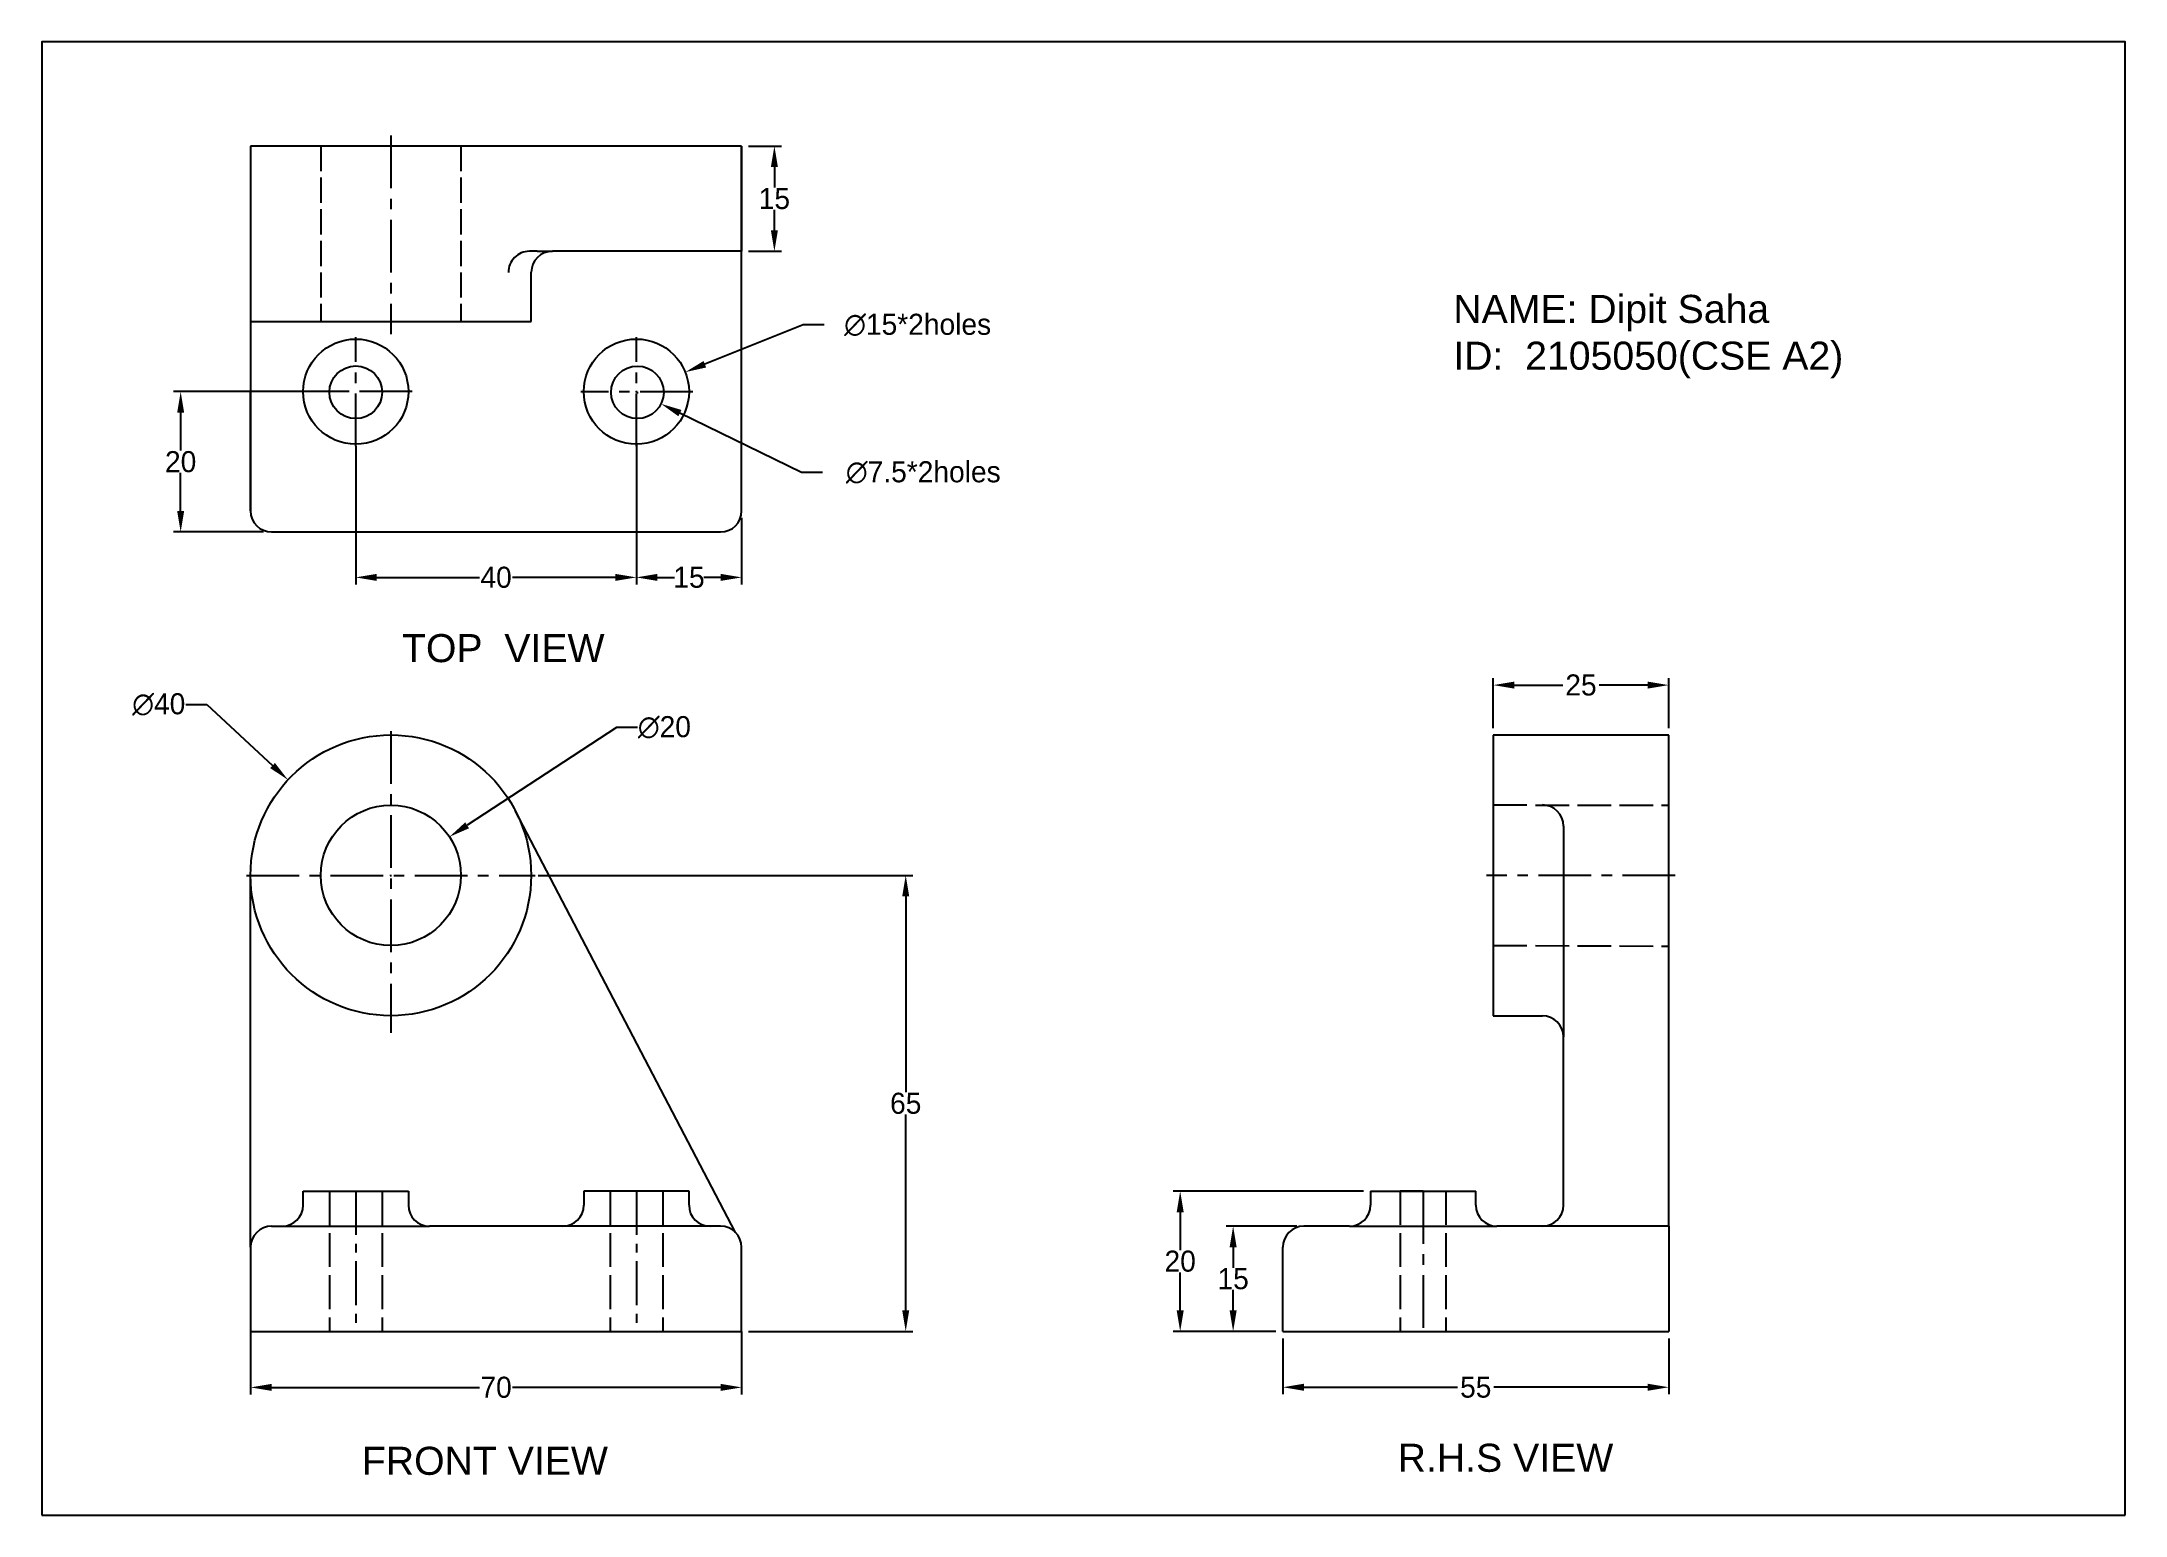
# Model space of a CAD drawing. Header units: inches. Extents: x 0 to 297, y 0 to 210.
import ezdxf

# ---------------------------------------------------------------- set-up
doc = ezdxf.new("R2010")
doc.units = ezdxf.units.IN
doc.header["$MEASUREMENT"] = 0
doc.linetypes.add('ACAD_ISO02W100', pattern=[15, 12, -3])
doc.linetypes.add('CENTER', pattern=[2, 1.25, -0.25, 0.25, -0.25])
doc.dimstyles.get("Standard").update_dxf_attribs({"dimtxt": 0.18, "dimasz": 0.18, "dimexe": 0.18, "dimexo": 0.0625, "dimgap": 0.09, "dimtad": 0, "dimtih": 1, "dimtoh": 1, "dimdec": 4, "dimzin": 0, "dimdsep": 46, "dimtxsty": 'Standard', "dimcen": 0.09, "dimadec": 0, "dimazin": 0, "dimtfac": 1, "dimtdec": 4, "dimtofl": 0, "dimtmove": 0, "dimatfit": 3, "dimfxl": 1, "dimtolj": 1, "dimtzin": 0, "dimarcsym": 0})

# ---------------------------------------------------------------- blocks, each defined once
blk = doc.blocks.new('*D1')
at = {"color": 2, "lineweight": -2}
for p, q in [((20.53, 115.55), (23.53, 115.55)), ((23.53, 115.55), (32.91, 106.85))]:
    blk.add_line(p, q, dxfattribs=at)
at = {"color": 4, "lineweight": -2}
for p, q in [((49.68, 91.2), (49.86, 91.2)), ((49.77, 91.11), (49.77, 91.29))]:
    blk.add_line(p, q, dxfattribs=at)
at = {"color": 2}
blk.add_solid([(33.25, 107.21), (32.57, 106.48), (35.11, 104.81)], dxfattribs=at)
at = {"layer": 'Defpoints', "color": 0}
for p in [(35.11, 104.81), (64.43, 77.6)]:
    blk.add_point(p, dxfattribs=at)
at = {"color": 4, "insert": (16.69, 115.55), "char_height": 3, "attachment_point": 5}
blk.add_mtext('\\A1;∅40', dxfattribs=at)
blk = doc.blocks.new('*D2')
at = {"color": 2, "lineweight": -2}
for p, q in [((81.92, 112.29), (60.64, 98.33)), ((84.92, 112.29), (81.92, 112.29))]:
    blk.add_line(p, q, dxfattribs=at)
at = {"color": 4, "lineweight": -2}
for p, q in [((49.68, 91.2), (49.86, 91.2)), ((49.77, 91.11), (49.77, 91.29))]:
    blk.add_line(p, q, dxfattribs=at)
at = {"color": 2}
blk.add_solid([(60.37, 98.75), (60.92, 97.91), (58.13, 96.69)], dxfattribs=at)
at = {"layer": 'Defpoints', "color": 0}
for p in [(58.13, 96.69), (41.41, 85.72)]:
    blk.add_point(p, dxfattribs=at)
at = {"color": 4, "insert": (88.76, 112.29), "char_height": 3, "attachment_point": 5}
blk.add_mtext('\\A1;∅20', dxfattribs=at)
blk = doc.blocks.new('*D3')
at = {"color": 4, "lineweight": -2}
for p, q in [((29.77, 26.2), (29.77, 17.23)), ((99.77, 26.2), (99.77, 17.23))]:
    blk.add_line(p, q, dxfattribs=at)
at = {"color": 2, "lineweight": -2}
for p, q in [((32.77, 18.23), (62.43, 18.23)), ((96.77, 18.23), (67.11, 18.23))]:
    blk.add_line(p, q, dxfattribs=at)
at = {"color": 2}
for points in [[(32.77, 18.73), (32.77, 17.73), (29.77, 18.23)], [(96.77, 18.73), (96.77, 17.73), (99.77, 18.23)]]:
    blk.add_solid(points, dxfattribs=at)
at = {"layer": 'Defpoints', "color": 0}
for p in [(29.77, 26.2), (99.77, 26.2), (99.77, 18.23)]:
    blk.add_point(p, dxfattribs=at)
at = {"color": 4, "insert": (64.77, 18.23), "char_height": 3, "attachment_point": 5}
blk.add_mtext('\\A1;70', dxfattribs=at)
blk = doc.blocks.new('*D4')
at = {"color": 4, "lineweight": -2}
for p, q in [((44.77, 152.36), (44.77, 132.66)), ((84.77, 152.63), (84.77, 132.66))]:
    blk.add_line(p, q, dxfattribs=at)
at = {"color": 2, "lineweight": -2}
for p, q in [((47.77, 133.66), (62.43, 133.66)), ((81.77, 133.66), (67.11, 133.66))]:
    blk.add_line(p, q, dxfattribs=at)
at = {"color": 2}
for points in [[(47.77, 134.16), (47.77, 133.16), (44.77, 133.66)], [(81.77, 134.16), (81.77, 133.16), (84.77, 133.66)]]:
    blk.add_solid(points, dxfattribs=at)
at = {"layer": 'Defpoints', "color": 0}
for p in [(44.77, 152.36), (84.77, 152.63), (84.77, 133.66)]:
    blk.add_point(p, dxfattribs=at)
at = {"color": 4, "insert": (64.77, 133.66), "char_height": 3, "attachment_point": 5}
blk.add_mtext('\\A1;40', dxfattribs=at)
blk = doc.blocks.new('*D6')
at = {"color": 4, "lineweight": -2}
for p, q in [((100.77, 195.13), (105.44, 195.13)), ((100.77, 180.13), (105.44, 180.13))]:
    blk.add_line(p, q, dxfattribs=at)
at = {"color": 2, "lineweight": -2}
for p, q in [((104.44, 192.13), (104.44, 189.22)), ((104.44, 183.13), (104.44, 186.04))]:
    blk.add_line(p, q, dxfattribs=at)
at = {"color": 2}
for points in [[(103.94, 192.13), (104.94, 192.13), (104.44, 195.13)], [(103.94, 183.13), (104.94, 183.13), (104.44, 180.13)]]:
    blk.add_solid(points, dxfattribs=at)
at = {"layer": 'Defpoints', "color": 0}
for p in [(99.77, 195.13), (99.77, 180.13), (104.44, 180.13)]:
    blk.add_point(p, dxfattribs=at)
at = {"color": 4, "insert": (104.44, 187.63), "char_height": 3, "attachment_point": 5}
blk.add_mtext('\\A1;15', dxfattribs=at)
blk = doc.blocks.new('*D10')
at = {"color": 4, "lineweight": -2}
for p, q in [((70.77, 91.2), (124.16, 91.2)), ((100.77, 26.2), (124.16, 26.2))]:
    blk.add_line(p, q, dxfattribs=at)
at = {"color": 2, "lineweight": -2}
for p, q in [((123.16, 88.2), (123.16, 60.29)), ((123.16, 29.2), (123.16, 57.11))]:
    blk.add_line(p, q, dxfattribs=at)
at = {"color": 2}
for points in [[(122.66, 88.2), (123.66, 88.2), (123.16, 91.2)], [(122.66, 29.2), (123.66, 29.2), (123.16, 26.2)]]:
    blk.add_solid(points, dxfattribs=at)
at = {"layer": 'Defpoints', "color": 0}
for p in [(69.77, 91.2), (99.77, 26.2), (123.16, 26.2)]:
    blk.add_point(p, dxfattribs=at)
at = {"color": 4, "insert": (123.16, 58.7), "char_height": 3, "attachment_point": 5}
blk.add_mtext('\\A1;65', dxfattribs=at)
blk = doc.blocks.new('*D11')
at = {"color": 4, "lineweight": -2}
for p, q in [((176.91, 25.2), (176.91, 17.25)), ((231.91, 25.2), (231.91, 17.25))]:
    blk.add_line(p, q, dxfattribs=at)
at = {"color": 2, "lineweight": -2}
for p, q in [((179.91, 18.25), (201.82, 18.25)), ((228.91, 18.25), (207, 18.25))]:
    blk.add_line(p, q, dxfattribs=at)
at = {"color": 2}
for points in [[(179.91, 18.75), (179.91, 17.75), (176.91, 18.25)], [(228.91, 18.75), (228.91, 17.75), (231.91, 18.25)]]:
    blk.add_solid(points, dxfattribs=at)
at = {"layer": 'Defpoints', "color": 0}
for p in [(176.91, 26.2), (231.91, 26.2), (231.91, 18.25)]:
    blk.add_point(p, dxfattribs=at)
at = {"color": 4, "insert": (204.41, 18.25), "char_height": 3, "attachment_point": 5}
blk.add_mtext('\\A1;55', dxfattribs=at)
blk = doc.blocks.new('*D12')
at = {"color": 4, "lineweight": -2}
for p, q in [((178.91, 41.2), (168.83, 41.2)), ((175.91, 26.2), (168.83, 26.2))]:
    blk.add_line(p, q, dxfattribs=at)
at = {"color": 2, "lineweight": -2}
for p, q in [((169.83, 38.2), (169.83, 35.29)), ((169.83, 29.2), (169.83, 32.11))]:
    blk.add_line(p, q, dxfattribs=at)
at = {"color": 2}
for points in [[(169.33, 38.2), (170.33, 38.2), (169.83, 41.2)], [(169.33, 29.2), (170.33, 29.2), (169.83, 26.2)]]:
    blk.add_solid(points, dxfattribs=at)
at = {"layer": 'Defpoints', "color": 0}
for p in [(179.91, 41.2), (169.83, 26.2), (176.91, 26.2)]:
    blk.add_point(p, dxfattribs=at)
at = {"color": 4, "insert": (169.83, 33.7), "char_height": 3, "attachment_point": 5}
blk.add_mtext('\\A1;15', dxfattribs=at)
blk = doc.blocks.new('*D13')
at = {"color": 4, "lineweight": -2}
for p, q in [((188.41, 46.2), (161.28, 46.2)), ((175.91, 26.2), (161.28, 26.2))]:
    blk.add_line(p, q, dxfattribs=at)
at = {"color": 2, "lineweight": -2}
for p, q in [((162.28, 43.2), (162.28, 37.79)), ((162.28, 29.2), (162.28, 34.61))]:
    blk.add_line(p, q, dxfattribs=at)
at = {"color": 2}
for points in [[(161.78, 43.2), (162.78, 43.2), (162.28, 46.2)], [(161.78, 29.2), (162.78, 29.2), (162.28, 26.2)]]:
    blk.add_solid(points, dxfattribs=at)
at = {"layer": 'Defpoints', "color": 0}
for p in [(189.41, 46.2), (162.28, 26.2), (176.91, 26.2)]:
    blk.add_point(p, dxfattribs=at)
at = {"color": 4, "insert": (162.28, 36.2), "char_height": 3, "attachment_point": 5}
blk.add_mtext('\\A1;20', dxfattribs=at)
blk = doc.blocks.new('*D14')
at = {"color": 4, "lineweight": -2}
for p, q in [((206.91, 112.18), (206.91, 119.31)), ((231.91, 112.18), (231.91, 119.31))]:
    blk.add_line(p, q, dxfattribs=at)
at = {"color": 2, "lineweight": -2}
for p, q in [((209.91, 118.31), (216.82, 118.31)), ((228.91, 118.31), (222, 118.31))]:
    blk.add_line(p, q, dxfattribs=at)
at = {"color": 2}
for points in [[(209.91, 118.81), (209.91, 117.81), (206.91, 118.31)], [(228.91, 118.81), (228.91, 117.81), (231.91, 118.31)]]:
    blk.add_solid(points, dxfattribs=at)
at = {"layer": 'Defpoints', "color": 0}
for p in [(231.91, 118.31), (206.91, 111.18), (231.91, 111.18)]:
    blk.add_point(p, dxfattribs=at)
at = {"color": 4, "insert": (219.41, 118.31), "char_height": 3, "attachment_point": 5}
blk.add_mtext('\\A1;25', dxfattribs=at)
blk = doc.blocks.new('*D15')
at = {"color": 4, "lineweight": -2}
for p, q in [((43.82, 160.13), (18.81, 160.13)), ((31.64, 140.13), (18.81, 140.13))]:
    blk.add_line(p, q, dxfattribs=at)
at = {"color": 2, "lineweight": -2}
for p, q in [((19.81, 157.13), (19.81, 151.72)), ((19.81, 143.13), (19.81, 148.54))]:
    blk.add_line(p, q, dxfattribs=at)
at = {"color": 2}
for points in [[(19.31, 157.13), (20.31, 157.13), (19.81, 160.13)], [(19.31, 143.13), (20.31, 143.13), (19.81, 140.13)]]:
    blk.add_solid(points, dxfattribs=at)
at = {"layer": 'Defpoints', "color": 0}
for p in [(19.81, 160.13), (44.82, 160.13), (32.64, 140.13)]:
    blk.add_point(p, dxfattribs=at)
at = {"color": 4, "insert": (19.81, 150.13), "char_height": 3, "attachment_point": 5}
blk.add_mtext('\\A1;20', dxfattribs=at)
blk = doc.blocks.new('*D16')
at = {"color": 4, "lineweight": -2}
for p, q in [((99.77, 142.13), (99.77, 132.66)), ((84.77, 139.13), (84.77, 132.66))]:
    blk.add_line(p, q, dxfattribs=at)
at = {"color": 2, "lineweight": -2}
for p, q in [((87.77, 133.66), (90.18, 133.66)), ((96.77, 133.66), (94.36, 133.66))]:
    blk.add_line(p, q, dxfattribs=at)
at = {"color": 2}
for points in [[(87.77, 134.16), (87.77, 133.16), (84.77, 133.66)], [(96.77, 134.16), (96.77, 133.16), (99.77, 133.66)]]:
    blk.add_solid(points, dxfattribs=at)
at = {"layer": 'Defpoints', "color": 0}
for p in [(99.77, 143.13), (84.77, 140.13), (99.77, 133.66)]:
    blk.add_point(p, dxfattribs=at)
at = {"color": 4, "insert": (92.27, 133.66), "char_height": 3, "attachment_point": 5}
blk.add_mtext('\\A1;15', dxfattribs=at)
blk = doc.blocks.new('*D17')
at = {"color": 2, "lineweight": -2}
for p, q in [((108.52, 169.63), (94.52, 164.03)), ((111.52, 169.63), (108.52, 169.63))]:
    blk.add_line(p, q, dxfattribs=at)
at = {"color": 4, "lineweight": -2}
for p, q in [((84.68, 160.13), (84.86, 160.13)), ((84.77, 160.04), (84.77, 160.22))]:
    blk.add_line(p, q, dxfattribs=at)
at = {"color": 2}
blk.add_solid([(94.34, 164.49), (94.71, 163.57), (91.74, 162.91)], dxfattribs=at)
at = {"layer": 'Defpoints', "color": 0}
for p in [(91.74, 162.91), (77.81, 157.34)]:
    blk.add_point(p, dxfattribs=at)
at = {"color": 4, "insert": (124.86, 169.63), "char_height": 3, "attachment_point": 5}
blk.add_mtext('\\A1;∅15*2holes', dxfattribs=at)
blk = doc.blocks.new('*D18')
at = {"color": 4, "lineweight": -2}
for p, q in [((84.82, 160.03), (85, 160.03)), ((84.91, 159.94), (84.91, 160.12))]:
    blk.add_line(p, q, dxfattribs=at)
at = {"color": 2, "lineweight": -2}
for p, q in [((108.32, 148.61), (90.97, 157.07)), ((111.32, 148.61), (108.32, 148.61))]:
    blk.add_line(p, q, dxfattribs=at)
at = {"color": 2}
blk.add_solid([(91.19, 157.52), (90.76, 156.62), (88.28, 158.39)], dxfattribs=at)
at = {"layer": 'Defpoints', "color": 0}
for p in [(81.54, 161.68), (88.28, 158.39)]:
    blk.add_point(p, dxfattribs=at)
at = {"color": 4, "insert": (125.66, 148.61), "char_height": 3, "attachment_point": 5}
blk.add_mtext('\\A1;∅7.5*2holes', dxfattribs=at)

msp = doc.modelspace()

# ---------------------------------------------------------------- linework, layer by layer
at = {"linetype": 'CENTER', "ltscale": 6}
for p, q in [((49.77, 196.62), (49.77, 168.31)), ((44.77, 152.36), (44.77, 167.9)), ((84.77, 152.36), (84.77, 167.9)), ((52.8, 160.13), (36.84, 160.13)), ((92.8, 160.12), (76.84, 160.12)), ((49.77, 111.76), (49.77, 68.75)), ((29.19, 91.2), (70.34, 91.2)), ((232.84, 91.2), (205.92, 91.2)), ((196.91, 46.2), (196.91, 25.25))]:
    msp.add_line(p, q, dxfattribs=at)
for p, q in [((99.77, 195.13), (29.77, 195.13)), ((29.77, 195.13), (29.77, 180.13)), ((29.77, 195.13), (29.77, 170.13)), ((99.77, 143.13), (99.77, 195.13)), ((99.77, 195.13), (99.77, 180.13)), ((29.77, 180.13), (29.77, 143.13)), ((70.65, 180.13), (69.52, 180.13)), ((70.65, 180.13), (72.79, 180.13)), ((99.77, 180.13), (72.79, 180.13)), ((69.77, 170.13), (69.79, 177.14)), ((29.77, 170.13), (69.77, 170.13)), ((29.77, 143.13), (29.77, 160.13)), ((44.77, 152.36), (44.77, 152.36)), ((32.77, 140.13), (96.77, 140.13)), ((231.91, 111.18), (206.91, 111.18)), ((206.91, 111.18), (206.91, 81.21)), ((206.91, 111.18), (206.91, 71.18)), ((231.91, 91.2), (231.91, 111.18)), ((98.89, 40.32), (67.5, 100.46)), ((216.91, 98.23), (216.91, 68.18)), ((29.77, 38.2), (29.77, 91.2)), ((231.91, 41.2), (231.91, 91.18)), ((206.91, 71.18), (213.91, 71.18)), ((216.91, 44.2), (216.91, 68.18)), ((37.27, 44.2), (37.27, 46.2)), ((37.27, 46.2), (44.77, 46.2)), ((44.77, 46.2), (52.27, 46.2)), ((52.27, 46.2), (52.27, 44.2)), ((84.77, 46.2), (77.27, 46.2)), ((77.27, 46.2), (77.27, 44.2)), ((92.27, 46.2), (84.77, 46.2)), ((92.27, 44.2), (92.27, 46.2)), ((189.41, 46.2), (189.41, 44.2)), ((189.41, 46.2), (204.41, 46.2)), ((204.41, 44.2), (204.41, 46.2)), ((32.77, 41.2), (55.27, 41.2)), ((96.77, 41.2), (55.27, 41.2)), ((96.77, 41.2), (84.77, 41.2)), ((186.41, 41.2), (179.91, 41.2)), ((186.41, 41.2), (207.41, 41.2)), ((213.91, 41.2), (207.41, 41.2)), ((231.91, 41.2), (213.91, 41.2)), ((231.91, 41.2), (231.91, 26.2)), ((29.77, 38.2), (29.77, 26.2)), ((99.77, 26.2), (99.77, 38.2)), ((176.91, 26.2), (176.91, 38.2)), ((29.77, 26.2), (99.77, 26.2)), ((176.91, 26.2), (231.91, 26.2)), ((0, 0), (297, 0))]:
    msp.add_line(p, q)
at = {"linetype": 'ACAD_ISO02W100', "ltscale": 0.3}
for p, q in [((39.77, 195.13), (39.77, 170.13)), ((59.77, 195.13), (59.77, 170.13))]:
    msp.add_line(p, q, dxfattribs=at)
at = {"linetype": 'CENTER'}
for p, q in [((44.77, 152.36), (44.77, 152.36)), ((44.77, 152.36), (44.77, 152.36)), ((196.91, 46.2), (200.16, 46.2))]:
    msp.add_line(p, q, dxfattribs=at)
at = {"linetype": 'ACAD_ISO02W100', "ltscale": 0.4}
for p, q in [((206.91, 101.23), (231.91, 101.2)), ((206.91, 81.21), (231.91, 81.1)), ((41.02, 46.2), (41.02, 26.2)), ((48.52, 46.2), (48.52, 26.2)), ((81.02, 46.2), (81.02, 26.2)), ((88.52, 46.2), (88.52, 26.2)), ((193.66, 46.2), (193.66, 26.2)), ((200.16, 46.2), (200.16, 26.2))]:
    msp.add_line(p, q, dxfattribs=at)
at = {"linetype": 'ACAD_ISO02W100'}
for p, q in [((41.02, 46.2), (41.02, 41.2)), ((48.52, 46.2), (48.52, 41.2)), ((81.02, 46.2), (81.02, 41.2)), ((88.52, 46.2), (88.52, 41.2)), ((196.91, 46.2), (193.66, 46.2))]:
    msp.add_line(p, q, dxfattribs=at)
at = {"linetype": 'CENTER', "ltscale": 5}
for p, q in [((44.77, 46.2), (44.77, 26.2)), ((84.77, 46.2), (84.77, 26.2))]:
    msp.add_line(p, q, dxfattribs=at)
msp.add_lwpolyline([(297, 0), (297, 210), (0, 210), (0, 0)])
for centre, radius in [((44.77, 160.13), 7.5), ((84.77, 160.13), 7.5), ((44.77, 160.04), 3.75), ((84.91, 160.03), 3.75), ((49.77, 91.2), 20), ((49.77, 91.2), 10)]:
    msp.add_circle(centre, radius)
for centre, start, end in [((69.52, 177.13), 90, 180.2388), ((72.79, 177.13), 90, 179.8193), ((32.77, 143.13), 180, 270), ((96.77, 143.13), 270, 0), ((213.91, 98.23), 0, 90), ((213.91, 68.18), 0, 90), ((34.27, 44.2), 270, 0), ((55.27, 44.2), 180, 270), ((74.27, 44.2), 270, 0), ((95.27, 44.2), 180, 270), ((186.41, 44.2), 270, 0), ((207.41, 44.2), 180, 270), ((213.91, 44.2), 270, 0), ((32.77, 38.2), 90, 180), ((96.77, 38.2), 0, 90), ((179.91, 38.2), 90, 180)]:
    msp.add_arc(centre, 3, start, end)

# ---------------------------------------------------------------- texts
at = {"insert": (201.21, 173.92), "char_height": 4, "width": 64.9579, "attachment_point": 1}
msp.add_mtext('{\\fArial|b0|i0|c0|p34;NAME: Dipit Saha\\PID:  2105050(CSE A2)}', dxfattribs=at)
at = {"char_height": 4, "attachment_point": 1}
for s, insert in [('{\\fArial|b0|i0|c0|p34;TOP  VIEW}', (51.36, 125.58)), ('{\\fArial|b0|i0|c0|p34;R.H.S VIEW}', (193.28, 10.2))]:
    msp.add_mtext_dynamic_manual_height_columns(s, width=54.3546, gutter_width=1, heights=[0], dxfattribs=dict(at, insert=insert))
at = {"insert": (45.64, 9.77), "char_height": 4, "attachment_point": 1}
msp.add_mtext_dynamic_manual_height_columns('{\\fArial|b0|i0|c0|p34;FRONT VIEW}', width=54.3546, gutter_width=1, heights=[0], dxfattribs=at).dxf.set("width", 55.2727)

# ---------------------------------------------------------------- dimensions: what is measured, and where the dimension line sits
for base, p1, p2, picture, middle in [((104.44, 180.13), (99.77, 195.13), (99.77, 180.13), '*D6', (104.44, 187.63)), ((19.81, 160.13), (32.64, 140.13), (44.82, 160.13), '*D15', (19.81, 150.13)), ((123.16, 26.2), (69.77, 91.2), (99.77, 26.2), '*D10', (123.16, 58.7)), ((162.28, 26.2), (189.41, 46.2), (176.91, 26.2), '*D13', (162.28, 36.2)), ((169.83, 26.2), (179.91, 41.2), (176.91, 26.2), '*D12', (169.83, 33.7))]:
    dim = msp.add_linear_dim(base=base, p1=p1, p2=p2, angle=90, dimstyle='Standard', override={"dimtxt": 3, "dimasz": 3, "dimexe": 1, "dimexo": 1, "dimdec": 0, "dimclrd": 2, "dimclre": 4, "dimclrt": 4, "dimtdec": 0})
    dim.commit()
    dim.dimension.update_dxf_attribs({"geometry": picture, "text_midpoint": middle})
for p1, p2, override, picture, middle in [((77.81, 157.34), (91.74, 162.91), {"dimtxt": 3, "dimasz": 3, "dimexe": 1, "dimexo": 1, "dimdec": 0, "dimclrd": 2, "dimclre": 4, "dimclrt": 4, "dimtdec": 0}, '*D17', (124.86, 169.63)), ((81.54, 161.68), (88.28, 158.39), {"dimtxt": 3, "dimasz": 3, "dimexe": 1, "dimexo": 1, "dimdec": 1, "dimclrd": 2, "dimclre": 4, "dimclrt": 4, "dimtdec": 1}, '*D18', (125.66, 148.61))]:
    dim = msp.add_diameter_dim_2p(p1=p1, p2=p2, text='<>*2holes', dimstyle='Standard', override=override)
    dim.commit()
    dim.dimension.update_dxf_attribs({"geometry": picture, "text_midpoint": middle, "dimtype": 163})
for base, p1, p2, override, picture, middle in [((84.77, 133.66), (44.77, 152.36), (84.77, 152.63), {"dimtxt": 3, "dimasz": 3, "dimexe": 1, "dimexo": 0, "dimdec": 0, "dimclrd": 2, "dimclre": 4, "dimclrt": 4, "dimtdec": 0}, '*D4', (64.77, 133.66)), ((99.77, 133.66), (84.77, 140.13), (99.77, 143.13), {"dimtxt": 3, "dimasz": 3, "dimexe": 1, "dimexo": 1, "dimdec": 0, "dimclrd": 2, "dimclre": 4, "dimclrt": 4, "dimtdec": 0}, '*D16', (92.27, 133.66)), ((231.91, 118.31), (206.91, 111.18), (231.91, 111.18), {"dimtxt": 3, "dimasz": 3, "dimexe": 1, "dimexo": 1, "dimdec": 0, "dimclrd": 2, "dimclre": 4, "dimclrt": 4, "dimtdec": 0}, '*D14', (219.41, 118.31)), ((99.77, 18.23), (29.77, 26.2), (99.77, 26.2), {"dimtxt": 3, "dimasz": 3, "dimexe": 1, "dimexo": 0, "dimdec": 0, "dimclrd": 2, "dimclre": 4, "dimclrt": 4, "dimtdec": 0}, '*D3', (64.77, 18.23)), ((231.91, 18.25), (176.91, 26.2), (231.91, 26.2), {"dimtxt": 3, "dimasz": 3, "dimexe": 1, "dimexo": 1, "dimdec": 0, "dimclrd": 2, "dimclre": 4, "dimclrt": 4, "dimtdec": 0}, '*D11', (204.41, 18.25))]:
    dim = msp.add_linear_dim(base=base, p1=p1, p2=p2, dimstyle='Standard', override=override)
    dim.commit()
    dim.dimension.update_dxf_attribs({"geometry": picture, "text_midpoint": middle})
for p1, p2, picture, middle in [((64.43, 77.6), (35.11, 104.81), '*D1', (16.69, 115.55)), ((41.41, 85.72), (58.13, 96.69), '*D2', (88.76, 112.29))]:
    dim = msp.add_diameter_dim_2p(p1=p1, p2=p2, dimstyle='Standard', override={"dimtxt": 3, "dimasz": 3, "dimexe": 1, "dimexo": 0, "dimdec": 0, "dimclrd": 2, "dimclre": 4, "dimclrt": 4, "dimtdec": 0})
    dim.commit()
    dim.dimension.update_dxf_attribs({"geometry": picture, "text_midpoint": middle, "dimtype": 163})

doc.saveas('drawing.dxf')
